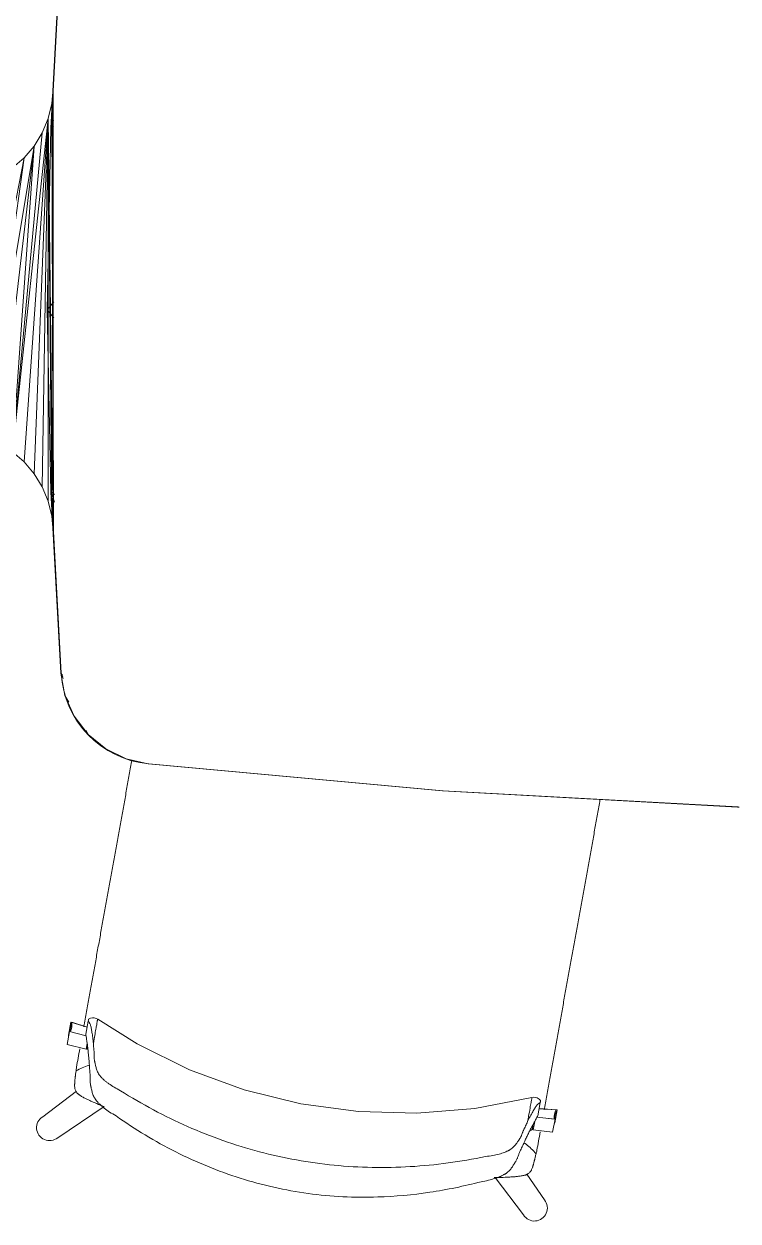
# Model space of a CAD drawing. Header units: millimetres. Extents: x 90978 to 295199, y -4084 to 97293.
# Drawn here: x 180227 to 180952, y 20510 to 21725 of the extents above; entities that cross this region are included whole.
import ezdxf

# ---------------------------------------------------------------- set-up
doc = ezdxf.new("R2010")
doc.units = ezdxf.units.MM
doc.header["$MEASUREMENT"] = 0
doc.layers.get('0').update_dxf_attribs({"linetype": 'CONTINUOUS'})
for name, color, linetype, lineweight in [('A-DETL-THIN', 8, 'CONTINUOUS', 9), ('G-IMPT', 8, 'CONTINUOUS', 9), ('I-FURN', 8, 'CONTINUOUS', 9)]:
    doc.layers.add(name, color=color, linetype=linetype, lineweight=lineweight)

# ---------------------------------------------------------------- blocks, each defined once
blk = doc.blocks.new('Synergy Type 3 - Desk Type 3_dwg_Family - 580997-310579-_3D_-768211-Level 0')
at = {"layer": 'G-IMPT'}
for p, q in [((237.1, 541.4), (253.5, 840.8)), ((253.5, 840.8), (253.5, 842.3)), ((209.8, 242.9), (237.1, 541.4)), ((237.1, 541.4), (237.1, 542.1)), ((204.6, 220.4), (209.8, 242.9)), ((204.6, 220.4), (194.4, 199.7)), ((194.4, 199.7), (179.8, 181.8)), ((179.8, 181.8), (161.4, 167.8)), ((179.8, 181.8), (176, 179.6)), ((179.8, 181.8), (177.8, 181)), ((140.4, 158.4), (117.7, 154.1)), ((161.4, 167.8), (140.4, 158.4)), ((147.1, 162.4), (140.4, 158.4)), ((-619.8, 154.1), (-435.6, 143.9)), ((-443.2, 146.6), (-435.6, 143.9)), ((-435.6, 143.9), (-437.7, 146.6)), ((-251.1, 140.5), (-259.1, 147.1)), ((-251.1, 140.5), (-242.9, 147.2)), ((117.7, 154.1), (-66.5, 143.9)), ((-55.9, 147.7), (-66.5, 143.9)), ((-66.5, 143.9), (-63.6, 147.7)), ((123.2, 156.5), (117.7, 154.1)), ((121.3, 156.2), (117.7, 154.1)), ((120.3, 156), (117.7, 154.1)), ((119.6, 155.9), (117.7, 154.1)), ((-435.6, 143.9), (-251.1, 140.5)), ((-66.5, 143.9), (-251.1, 140.5))]:
    blk.add_line(p, q, dxfattribs=at)
blk = doc.blocks.new('Synergy Type 3 - Desk Type 3_dwg_Family - 694305-310617-_3D_-768230-Level 0')
at = {"layer": 'G-IMPT'}
for p, q in [((-26.1, 146.3), (-476.1, 146.3)), ((-460.4, 145.1), (-476.1, 146.3)), ((-26.1, 146.3), (-460.4, 145.1)), ((-26.1, 146.3), (-445.2, 141.4)), ((-41.7, 145.1), (-26.1, 146.3)), ((-460.4, 145.1), (-445.2, 141.4)), ((-41.7, 145.1), (-445.2, 141.4)), ((-445.2, 141.4), (-430.7, 135.4)), ((-107, 105.1), (-445.2, 141.4)), ((-96.8, 117), (-445.2, 141.4)), ((-84.8, 127.2), (-445.2, 141.4)), ((-71.5, 135.4), (-445.2, 141.4)), ((-57, 141.4), (-445.2, 141.4)), ((-430.7, 135.4), (-417.3, 127.2)), ((-107, 105.1), (-430.7, 135.4)), ((-84.8, 127.2), (-71.5, 135.4)), ((-71.5, 135.4), (-57, 141.4)), ((-57, 141.4), (-41.7, 145.1)), ((-417.3, 127.2), (-405.3, 117)), ((-121.2, 77.2), (-417.3, 127.2)), ((-115.2, 91.7), (-417.3, 127.2)), ((-107, 105.1), (-417.3, 127.2)), ((-96.8, 117), (-84.8, 127.2)), ((-405.3, 117), (-395.2, 105.1)), ((-124.8, 61.9), (-405.3, 117)), ((-121.2, 77.2), (-405.3, 117)), ((-107, 105.1), (-96.8, 117)), ((-395.2, 105.1), (-387, 91.7)), ((-124.8, 61.9), (-395.2, 105.1)), ((-115.2, 91.7), (-107, 105.1)), ((-387, 91.7), (-381, 77.2)), ((-124.8, 61.9), (-387, 91.7)), ((-121.2, 77.2), (-115.2, 91.7)), ((-381, 77.2), (-377.3, 61.9)), ((-124.8, 61.9), (-381, 77.2)), ((-124.8, 61.9), (-121.2, 77.2)), ((-377.3, 61.9), (-376.1, 46.3)), ((-124.8, 61.9), (-377.3, 61.9)), ((-124.8, 61.9), (-376.1, 46.3)), ((-126.1, 46.3), (-124.8, 61.9)), ((-376.1, -103.7), (-376.1, 46.3)), ((-328.1, -145.7), (-376.1, 46.3)), ((-126.1, 46.3), (-376.1, 46.3)), ((-318.1, -145.7), (-126.1, 46.3)), ((-174.1, -145.7), (-126.1, 46.3)), ((-126.1, -103.7), (-126.1, 46.3)), ((-376.1, -103.7), (-374.8, -114.8)), ((-376.1, -103.7), (-365.1, -134.9)), ((-376.1, -103.7), (-357.2, -142.8)), ((-376.1, -103.7), (-349.7, -145.7)), ((-376.1, -103.7), (-342.6, -145.7)), ((-376.1, -103.7), (-334.1, -145.7)), ((-168.1, -145.7), (-126.1, -103.7)), ((-159.6, -145.7), (-126.1, -103.7)), ((-127.3, -114.8), (-126.1, -103.7)), ((-374.8, -114.8), (-371.1, -125.4)), ((-374.8, -114.8), (-365.1, -134.9)), ((-158.2, -145.7), (-127.3, -114.8)), ((-131, -125.4), (-127.3, -114.8)), ((-371.1, -125.4), (-365.1, -134.9)), ((-156.5, -145.7), (-131, -125.4)), ((-137, -134.9), (-131, -125.4)), ((-365.1, -134.9), (-357.2, -142.8)), ((-357.2, -142.8), (-352.6, -145.7)), ((-154.2, -145.7), (-137, -134.9)), ((-150.9, -145.7), (-144.9, -142.8)), ((-149.5, -145.7), (-144.9, -142.8)), ((-144.9, -142.8), (-137, -134.9))]:
    blk.add_line(p, q, dxfattribs=at)

msp = doc.modelspace()

# ---------------------------------------------------------------- linework, layer by layer
at = {"layer": 'A-DETL-THIN'}
for p, q in [((180264.9, 21803.8), (180255.9, 21644.4)), ((180255.9, 21644.4), (180257.1, 21210)), ((180257.1, 21210), (180264.9, 21066.2)), ((180353.7, 20974.2), (180652.3, 20946.9)), ((180652.3, 20946.9), (180951.6, 20930.5))]:
    msp.add_line(p, q, dxfattribs=at)
msp.add_arc((180362.5, 21071.5), 97.7, 183.099, 264.8471, dxfattribs=at)
at = {"layer": 'I-FURN'}
for p, q in [((180294.6, 20716), (180292.6, 20715.2)), ((180296.8, 20716.4), (180294.6, 20716)), ((180298.3, 20716.4), (180296.8, 20716.4)), ((180300.2, 20715.9), (180298.3, 20716.4)), ((180301.9, 20715.1), (180300.2, 20715.9)), ((180274.6, 20712.1), (180272.3, 20699)), ((180291.2, 20707), (180274.6, 20712.1)), ((180291.2, 20707.1), (180275.6, 20711.9)), ((180289.8, 20699.7), (180292.3, 20713.1)), ((180342, 20690.1), (180301.9, 20715.1)), ((180270.9, 20689.3), (180273.2, 20702.5)), ((180273.2, 20702.5), (180290.1, 20698.2)), ((180290.2, 20684.5), (180270.9, 20689.3)), ((180291.2, 20690.3), (180290.2, 20684.5)), ((180291.7, 20687.2), (180291.1, 20684.3)), ((180395, 20663.8), (180342, 20690.1)), ((180450.5, 20643.5), (180395, 20663.8)), ((180507.9, 20629.2), (180450.5, 20643.5)), ((180280.3, 20642), (180246.2, 20616.1)), ((180742.5, 20635.6), (180684.5, 20624.5)), ((180742.5, 20635.6), (180744.4, 20635.8)), ((180744.4, 20635.8), (180746.3, 20635.6)), ((180746.3, 20635.6), (180747.7, 20635.1)), ((180747.7, 20635.1), (180749.7, 20633.9)), ((180748.4, 20617), (180750.9, 20630.4)), ((180749.7, 20633.9), (180751.2, 20632.4)), ((180261.3, 20594.8), (180308.4, 20626.4)), ((180566.5, 20621.2), (180507.9, 20629.2)), ((180625.6, 20619.7), (180566.5, 20621.2)), ((180684.5, 20624.5), (180625.6, 20619.7)), ((180768, 20623.1), (180749.7, 20624.1)), ((180767, 20623.2), (180749.8, 20624.3)), ((180765.6, 20609.9), (180768, 20623.1)), ((180742.8, 20602.8), (180743.8, 20608.6)), ((180743.7, 20602.6), (180745.3, 20611.3)), ((180747.6, 20615.6), (180765.9, 20613.5)), ((180747.7, 20615.7), (180765, 20613.7)), ((180765.9, 20613.5), (180763.5, 20600.4)), ((180763.5, 20600.4), (180743.7, 20602.6)), ((180755.1, 20531.6), (180737.4, 20557.9)), ((180705.1, 20554.3), (180733.9, 20516.4))]:
    msp.add_line(p, q, dxfattribs=at)
for centre, start, end in [((180253, 20604.9), 121.7401, 309.3564), ((180745, 20523.3), 211.7636, 39.3798)]:
    msp.add_arc(centre, 13.1, start, end, dxfattribs=at)
for centre, start_param, end_param in [((180257.4, 20709.7), 6.026179, 6.605675), ((180258.4, 20709.5), 6.026179, 6.605675), ((180255.1, 20696.6), 0.238848, 0.322489), ((180782.3, 20615), 2.819103, 3.398599), ((180783.2, 20614.8), 2.819103, 3.398599), ((180780.9, 20601.7), 2.819103, 2.902745)]:
    msp.add_ellipse(centre, major_axis=(17.1, -3.1), ratio=0.978487, start_param=start_param, end_param=end_param, dxfattribs=at)
for points, knots in [([(180287.8, 20707.3), (180287.9, 20708), (180288.5, 20711.2), (180289.5, 20717), (180290.9, 20724.6), (180292.3, 20732.3), (180294.1, 20742.2), (180296.3, 20754.4), (180298.4, 20766.4), (180300.2, 20776.2), (180301.5, 20783.6), (180302.9, 20791.1), (180304.7, 20801), (180306.9, 20813.2), (180309.5, 20827.9), (180312.2, 20842.8), (180314.9, 20857.7), (180317.6, 20872.4), (180319.8, 20884.7), (180321.6, 20894.7), (180322.9, 20902.2), (180324.3, 20909.7), (180326.1, 20919.6), (180328.3, 20931.8), (180330.5, 20944.1), (180332.3, 20954), (180333.6, 20961.5), (180335, 20969), (180336, 20974.5), (180336.5, 20977.5), (180336.6, 20978.1)], [-0.8977274, -0.8977274, -0.8977274, -0.8977274, -0.8928571, -0.875, -0.8571429, -0.8392857, -0.8214286, -0.7857143, -0.75, -0.7321429, -0.7142857, -0.6964286, -0.6785714, -0.6428571, -0.6071429, -0.5714286, -0.5357143, -0.5, -0.4642857, -0.4464286, -0.4285714, -0.4107143, -0.3928571, -0.3571429, -0.3214286, -0.3035714, -0.2857143, -0.2678571, -0.25, -0.2458115, -0.2458115, -0.2458115, -0.2458115]), ([(180811.7, 20938.1), (180811.6, 20937.4), (180810.6, 20931.8), (180808.7, 20921.4), (180806.1, 20907), (180803.5, 20892.4), (180800.8, 20877.4), (180798.1, 20862.3), (180795.4, 20847.4), (180793.1, 20835.1), (180791.4, 20825.1), (180790, 20817.6), (180788.6, 20810.1), (180786.9, 20800.2), (180784.7, 20788), (180782.5, 20775.9), (180780.7, 20766.1), (180779.4, 20758.7), (180778, 20751.2), (180776.2, 20741.4), (180774, 20729.1), (180771.8, 20716.9), (180770, 20706.9), (180768.7, 20699.4), (180767.3, 20691.8), (180765.5, 20681.9), (180763.3, 20669.6), (180760.6, 20654.8), (180757.9, 20639.6), (180756, 20629), (180755, 20623.5), (180754.9, 20623.1)], [-0.8626055, -0.8626055, -0.8626055, -0.8626055, -0.8571429, -0.8214286, -0.7857143, -0.75, -0.7142857, -0.6785714, -0.6428571, -0.6071429, -0.5892857, -0.5714286, -0.5535714, -0.5357143, -0.5, -0.4642857, -0.4464286, -0.4285714, -0.4107143, -0.3928571, -0.3571429, -0.3214286, -0.3035714, -0.2857143, -0.2678571, -0.25, -0.2142857, -0.1785714, -0.1428571, -0.1071429, -0.103964, -0.103964, -0.103964, -0.103964]), ([(180292.3, 20713.5), (180292.4, 20713.9), (180292.5, 20714.6), (180292.6, 20715.2), (180292.6, 20715.1), (180292.5, 20714.5), (180292.4, 20713.7), (180292.3, 20713.1)], [0.4171888, 0.4171888, 0.4171888, 0.4171888, 0.5, 0.625, 0.75, 0.875, 1, 1, 1, 1]), ([(180297.5, 20690.5), (180298, 20693.5), (180298.9, 20698.8), (180300.1, 20705.1), (180300.9, 20709.7), (180301.4, 20712.4), (180301.6, 20713.8), (180301.8, 20714.5), (180301.9, 20715), (180301.9, 20715.1), (180301.9, 20715.1)], [0, 0, 0, 0, 0.1111111, 0.2222222, 0.3333333, 0.4444444, 0.5, 0.5555556, 0.6111111, 0.6625707, 0.6625707, 0.6625707, 0.6625707]), ([(180320.5, 20616.9), (180318.2, 20618.2), (180313.8, 20620.8), (180309.2, 20624.2), (180306.1, 20626.8), (180303.9, 20628.8), (180302.3, 20630.5), (180301.3, 20631.6), (180300.7, 20632.3), (180300.3, 20632.8), (180299.9, 20633.3), (180299.5, 20633.9), (180298.7, 20635.1), (180297.8, 20636.7), (180297, 20638.6), (180296.4, 20640.4), (180296, 20642.2), (180295.6, 20644), (180295.3, 20645.4), (180295.1, 20646.3), (180295, 20646.9), (180294.9, 20647.3), (180294.8, 20647.7), (180294.7, 20648.2), (180294.6, 20649.1), (180294.4, 20650.3), (180294.3, 20651.7), (180294.3, 20653.5), (180294.3, 20655.2), (180294.3, 20656.9), (180294.2, 20658.2), (180294.1, 20659.5), (180294, 20661.3), (180293.8, 20664.3), (180293.4, 20668.5), (180293.1, 20673.1), (180292.7, 20677.5), (180292.3, 20681.7), (180291.9, 20685.6), (180291.5, 20689.2), (180291.1, 20691.3), (180291, 20692.3)], [0, 0, 0, 0, 0.035714, 0.071429, 0.089286, 0.107143, 0.125, 0.133929, 0.138393, 0.142857, 0.147321, 0.151786, 0.160714, 0.178571, 0.196429, 0.214286, 0.232143, 0.25, 0.267857, 0.276786, 0.28125, 0.285714, 0.290179, 0.294643, 0.303571, 0.321429, 0.339286, 0.357143, 0.392857, 0.410714, 0.428571, 0.446429, 0.464286, 0.5, 0.571429, 0.642857, 0.714286, 0.785714, 0.857143, 0.928571, 1, 1, 1, 1]), ([(180297.5, 20690.5), (180297.6, 20688.9), (180297.8, 20686.5), (180298.1, 20683.6), (180298.2, 20682), (180298.3, 20680.7), (180298.4, 20679.5), (180298.4, 20678), (180298.4, 20676.5), (180298.4, 20675), (180298.5, 20673.8), (180298.7, 20672.7), (180298.9, 20671.9), (180299, 20671.5), (180299.1, 20671.1), (180299.2, 20670.7), (180299.3, 20670.2), (180299.5, 20669.3), (180299.8, 20667.9), (180300.2, 20666.2), (180300.8, 20664.4), (180301.4, 20662.5), (180302.3, 20660.6), (180303.2, 20659), (180304, 20657.9), (180304.5, 20657.3), (180304.9, 20656.9), (180305.3, 20656.4), (180305.8, 20655.8), (180306.9, 20654.7), (180308.5, 20653.2), (180310.7, 20651.3), (180313.9, 20648.9), (180318.5, 20646), (180322.8, 20643.7), (180325.1, 20642.5)], [0, 0, 0, 0, 0.125, 0.1875, 0.21875, 0.25, 0.28125, 0.3125, 0.375, 0.40625, 0.4375, 0.46875, 0.484375, 0.492188, 0.5, 0.507812, 0.515625, 0.53125, 0.5625, 0.59375, 0.625, 0.65625, 0.6875, 0.71875, 0.734375, 0.742188, 0.75, 0.757812, 0.765625, 0.78125, 0.8125, 0.84375, 0.875, 0.9375, 1, 1, 1, 1]), ([(180293.9, 20668.5), (180293.5, 20668.4), (180290.9, 20667.7), (180286.3, 20665.9), (180282, 20663.8), (180279.9, 20662.6)], [0.93933321, 0.93933321, 0.93933321, 0.93933321, 0.94444444, 0.97222222, 1, 1, 1, 1]), ([(180308, 20626.4), (180305.8, 20627.3), (180302.2, 20628.8), (180298, 20630.6), (180295.7, 20631.6), (180294, 20632.4), (180292.4, 20633.1), (180291, 20633.8), (180289.5, 20634.5), (180287.9, 20635.4), (180286.2, 20636.3), (180284.7, 20637.2), (180283.5, 20638), (180282.6, 20638.7), (180282, 20639.2), (180281.4, 20639.7), (180280.7, 20640.5), (180279.9, 20641.6), (180279.2, 20642.9), (180278.8, 20644.2), (180278.6, 20645.5), (180278.5, 20646.9), (180278.5, 20648.1), (180278.5, 20649), (180278.6, 20649.5), (180278.6, 20649.9), (180278.6, 20650.3), (180278.6, 20650.8), (180278.7, 20651.7), (180278.8, 20653), (180278.9, 20654.2), (180279, 20655.2), (180279.1, 20656), (180279.2, 20656.8), (180279.4, 20657.9), (180279.6, 20659.8), (180279.8, 20661.5), (180279.9, 20662.6)], [0, 0, 0, 0, 0.125, 0.1875, 0.21875, 0.25, 0.28125, 0.3125, 0.34375, 0.375, 0.40625, 0.4375, 0.46875, 0.484375, 0.5, 0.515625, 0.53125, 0.5625, 0.59375, 0.625, 0.65625, 0.6875, 0.71875, 0.734375, 0.742188, 0.75, 0.757812, 0.765625, 0.78125, 0.8125, 0.84375, 0.859375, 0.875, 0.890625, 0.90625, 0.9375, 1, 1, 1, 1]), ([(180325.1, 20642.5), (180336, 20635.6), (180358.2, 20622.6), (180404.5, 20600), (180465.4, 20578.5), (180541.6, 20564.8), (180606.2, 20563.6), (180657.5, 20568.7), (180682.8, 20573), (180695.4, 20575.7)], [-1, -1, -1, -1, -0.9, -0.8, -0.6, -0.4, -0.2, -0.1, 0, 0, 0, 0]), ([(180742.4, 20635), (180742.4, 20634.7), (180742.3, 20634.1), (180741.9, 20632.1), (180741.2, 20628.3), (180739.9, 20621.2), (180738.8, 20614.7), (180738.1, 20611.1)], [0.4444444, 0.4444444, 0.4444444, 0.4444444, 0.5138889, 0.5833333, 0.7222222, 0.8611111, 1, 1, 1, 1]), ([(180750.9, 20630.4), (180751, 20631), (180751.1, 20631.8), (180751.2, 20632.4), (180751.2, 20632.5), (180751.1, 20631.9), (180751, 20631.1), (180750.9, 20630.8)], [0, 0, 0, 0, 0.125, 0.25, 0.375, 0.5, 0.5837817, 0.5837817, 0.5837817, 0.5837817]), ([(180690.8, 20550.1), (180673.6, 20545.6), (180639, 20538.4), (180580.2, 20533), (180515.2, 20536.1), (180445.9, 20551.8), (180391.2, 20574.3), (180349.9, 20597.2), (180330.1, 20610.1), (180320.5, 20616.9)], [-1, -1, -1, -1, -0.863636, -0.727273, -0.545455, -0.363636, -0.181818, -0.090909, 0, 0, 0, 0]), ([(180744.8, 20610.4), (180743.8, 20608.7), (180742.2, 20605.7), (180739.8, 20601), (180738, 20597.2), (180736.1, 20593.2), (180734.2, 20589), (180732.4, 20585.2), (180730.9, 20582.1), (180730, 20580), (180729.3, 20578.4), (180728.7, 20576.8), (180728.1, 20575.2), (180727.5, 20573.5), (180726.9, 20572.3), (180726.3, 20571.2), (180725.9, 20570.4), (180725.6, 20570), (180725.4, 20569.6), (180725.1, 20569.3), (180724.8, 20568.8), (180724.3, 20568), (180723.6, 20566.8), (180722.6, 20565.3), (180721.6, 20563.7), (180720.4, 20562.2), (180718.9, 20560.7), (180717.5, 20559.5), (180716.4, 20558.7), (180715.8, 20558.3), (180715.2, 20557.9), (180714.7, 20557.6), (180713.9, 20557.2), (180712.6, 20556.5), (180710.5, 20555.5), (180707.8, 20554.4), (180703.9, 20553), (180698.4, 20551.5), (180693.4, 20550.5), (180690.8, 20550.1)], [0, 0, 0, 0, 0.142857, 0.214286, 0.285714, 0.357143, 0.428571, 0.5, 0.535714, 0.571429, 0.589286, 0.607143, 0.642857, 0.660714, 0.678571, 0.696429, 0.705357, 0.709821, 0.714286, 0.71875, 0.723214, 0.732143, 0.75, 0.767857, 0.785714, 0.803571, 0.821429, 0.839286, 0.848214, 0.852679, 0.857143, 0.861607, 0.866071, 0.875, 0.892857, 0.910714, 0.928571, 0.964286, 1, 1, 1, 1]), ([(180695.4, 20575.7), (180698, 20576), (180702.8, 20576.6), (180708.2, 20577.8), (180712, 20578.9), (180714.7, 20579.9), (180716.8, 20580.8), (180718.1, 20581.4), (180718.8, 20581.8), (180719.4, 20582.1), (180719.9, 20582.4), (180720.6, 20582.8), (180721.7, 20583.5), (180723.1, 20584.7), (180724.6, 20586.2), (180725.9, 20587.7), (180727, 20589.2), (180728, 20590.7), (180728.7, 20591.8), (180729.3, 20592.6), (180729.6, 20593.1), (180729.8, 20593.4), (180730, 20593.7), (180730.3, 20594.1), (180730.7, 20594.8), (180731.3, 20595.8), (180731.8, 20596.8), (180732.4, 20598.3), (180732.8, 20599.6), (180733.4, 20601.1), (180733.8, 20602.2), (180734.4, 20603.3), (180735.1, 20604.8), (180736.3, 20607.4), (180737.4, 20609.6), (180738.1, 20611.1)], [0, 0, 0, 0, 0.0625, 0.125, 0.15625, 0.1875, 0.21875, 0.234375, 0.242188, 0.25, 0.257812, 0.265625, 0.28125, 0.3125, 0.34375, 0.375, 0.40625, 0.4375, 0.46875, 0.484375, 0.492188, 0.5, 0.507812, 0.515625, 0.53125, 0.5625, 0.59375, 0.625, 0.6875, 0.71875, 0.75, 0.78125, 0.8125, 0.875, 1, 1, 1, 1]), ([(180740.2, 20601.7), (180740.7, 20601.8), (180741.6, 20602.3), (180742.4, 20602.7), (180742.8, 20602.9)], [-0.5281276, -0.5281276, -0.5281276, -0.5281276, -0.3333333, -0.1189454, -0.1189454, -0.1189454, -0.1189454]), ([(180746.6, 20578.4), (180745.1, 20580.3), (180741.8, 20583.7), (180737.7, 20587.3), (180735.2, 20589.2), (180734.4, 20589.7)], [0, 0, 0, 0, 0.02777778, 0.05555556, 0.06696683, 0.06696683, 0.06696683, 0.06696683]), ([(180746.6, 20578.4), (180746.4, 20577.3), (180746, 20575.7), (180745.5, 20573.8), (180745.3, 20572.7), (180745.1, 20571.9), (180744.9, 20571.2), (180744.6, 20570.2), (180744.3, 20569), (180744, 20567.8), (180743.7, 20566.9), (180743.6, 20566.4), (180743.5, 20566.1), (180743.3, 20565.7), (180743.2, 20565.2), (180742.9, 20564.4), (180742.5, 20563.2), (180741.9, 20561.9), (180741.3, 20560.8), (180740.4, 20559.7), (180739.3, 20558.7), (180738.2, 20558), (180737.3, 20557.5), (180736.5, 20557.2), (180735.8, 20556.9), (180734.7, 20556.6), (180733.3, 20556.3), (180731.5, 20555.9), (180729.7, 20555.7), (180727.9, 20555.5), (180726.2, 20555.3), (180724.6, 20555.1), (180722.9, 20555), (180721, 20554.9), (180718.5, 20554.7), (180713.9, 20554.5), (180710.1, 20554.4), (180707.7, 20554.3)], [0, 0, 0, 0, 0.0625, 0.09375, 0.109375, 0.125, 0.140625, 0.15625, 0.1875, 0.21875, 0.234375, 0.242188, 0.25, 0.257812, 0.265625, 0.28125, 0.3125, 0.34375, 0.375, 0.40625, 0.4375, 0.46875, 0.484375, 0.5, 0.515625, 0.53125, 0.5625, 0.59375, 0.625, 0.65625, 0.6875, 0.71875, 0.75, 0.78125, 0.8125, 0.875, 1, 1, 1, 1])]:
    msp.add_open_spline(points, degree=3, knots=knots, dxfattribs=at)
for points in [[(180292.3, 20713.1), (180292.7, 20712.9), (180293.4, 20712), (180294.5, 20709.6), (180295.4, 20706.2), (180296.1, 20701.8), (180296.9, 20696.6), (180297.3, 20692.6), (180297.5, 20690.5)], [(180291, 20692.3), (180290.8, 20693.6), (180290.4, 20696.2), (180290, 20698.6), (180289.8, 20699.7)], [(180280.4, 20666.4), (180281.5, 20672.4), (180282.6, 20678.6), (180283.8, 20685.1)], [(180279.9, 20662.6), (180280, 20663.2), (180280.2, 20664.5), (180280.3, 20665.7), (180280.4, 20666.4)], [(180738.1, 20611.1), (180739, 20613), (180740.7, 20616.5), (180743.3, 20621.1), (180745.5, 20625), (180747.5, 20627.9), (180749.4, 20629.8), (180750.4, 20630.3), (180750.9, 20630.4)], [(180748.4, 20617), (180747.9, 20616), (180746.7, 20613.9), (180745.4, 20611.6), (180744.8, 20610.4)], [(180750.9, 20600.7), (180749.7, 20594.3), (180748.6, 20588.1), (180747.5, 20582.1)], [(180747.5, 20582.1), (180747.4, 20581.5), (180747.1, 20580.2), (180746.8, 20579), (180746.6, 20578.4)], [(180704, 20554.3), (180705.2, 20554.3), (180706.5, 20554.3), (180707.7, 20554.3)], [(180707.7, 20554.3), (180706.5, 20554.3), (180705.3, 20554.3), (180704, 20554.3)]]:
    msp.add_open_spline(points, degree=3, dxfattribs=at)

# ---------------------------------------------------------------- block references
at = {"rotation": 270.0000000000001}
for name in ['Synergy Type 3 - Desk Type 3_dwg_Family - 580997-310579-_3D_-768211-Level 0', 'Synergy Type 3 - Desk Type 3_dwg_Family - 580997-310579-_3D_-768211-Level 0', 'Synergy Type 3 - Desk Type 3_dwg_Family - 694305-310617-_3D_-768230-Level 0', 'Synergy Type 3 - Desk Type 3_dwg_Family - 694305-310617-_3D_-768230-Level 0']:
    msp.add_blockref(name, (180110.3, 21183.9), dxfattribs=at)

doc.saveas('drawing.dxf')
